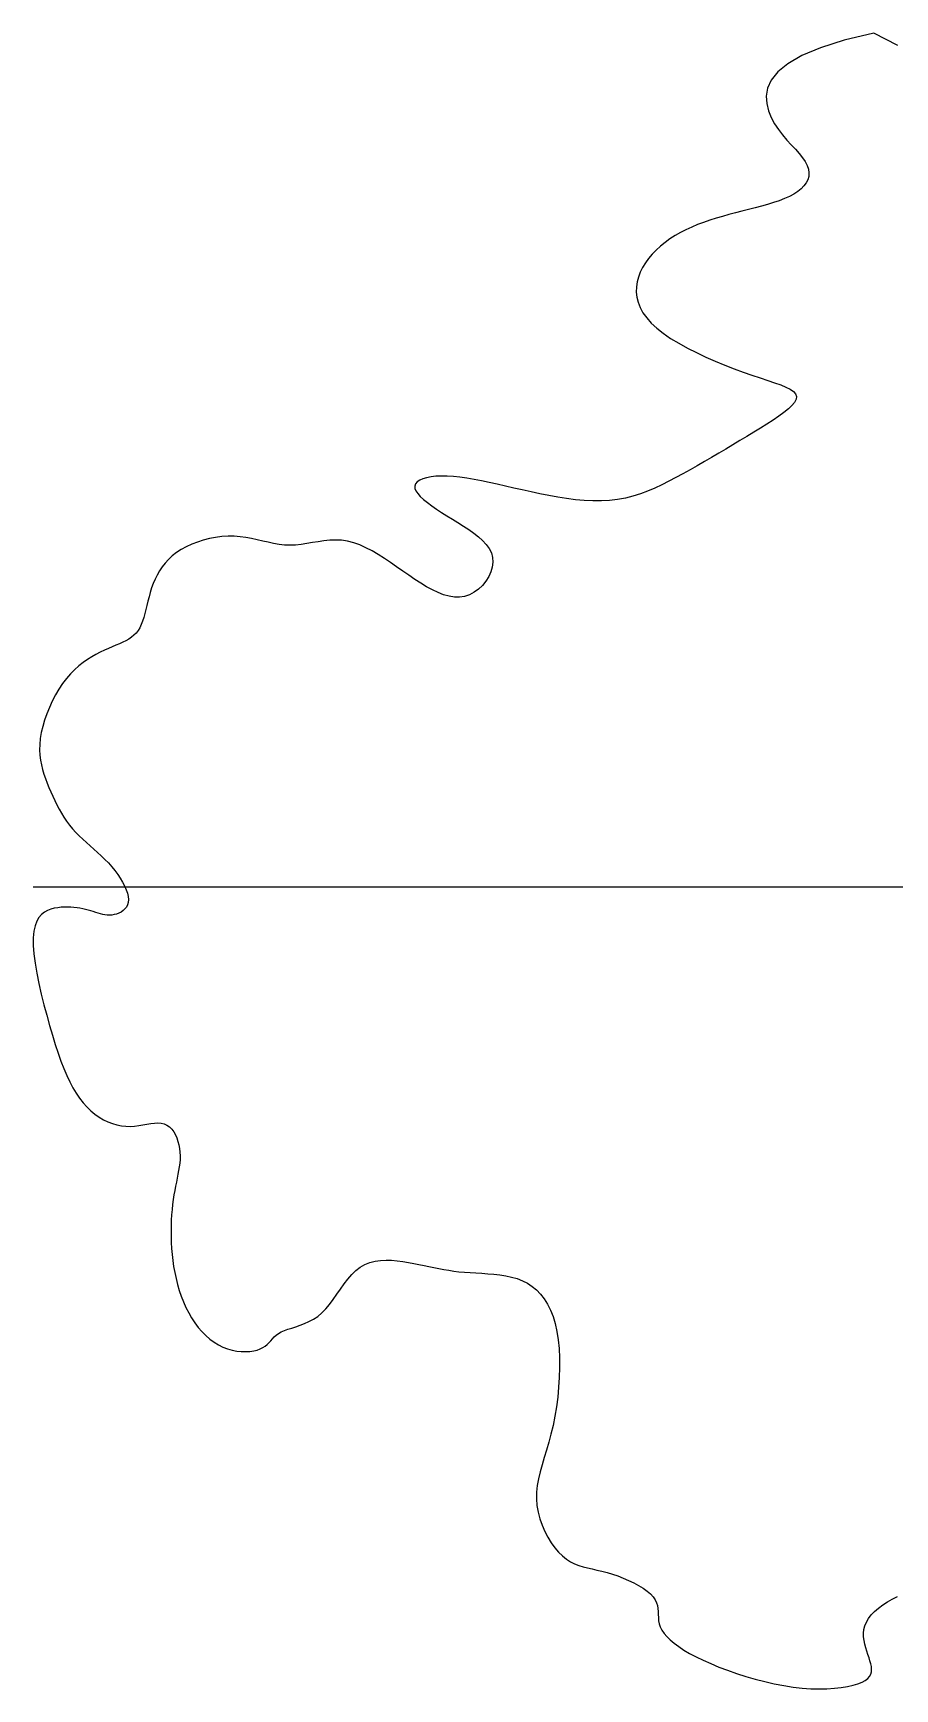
# Model space of a CAD drawing. Extents: x -5576 to 5301, y -5071 to 5410.
# Drawn here: x -5576 to -124, y -5071 to 5399 of the extents above; entities that cross this region are included whole.
import ezdxf

# ---------------------------------------------------------------- set-up
doc = ezdxf.new("R2010")
doc.units = 0
doc.layers.get('0').update_dxf_attribs({"linetype": 'CONTINUOUS'})

msp = doc.modelspace()

# ---------------------------------------------------------------- linework, layer by layer
at = {"linetype": 'CONTINUOUS'}
for p, q in [((-445, 5354.17), (-594.76, 5306.59)), ((-258.44, 5399.37), (-445, 5354.17)), ((-106.21, 5320.55), (-258.44, 5399.37)), ((-712.47, 5256.97), (-801.52, 5205.96)), ((-594.76, 5306.59), (-712.47, 5256.97)), ((-865.28, 5154.23), (-907.15, 5102.44)), ((-801.52, 5205.96), (-865.28, 5154.23)), ((-930.51, 5051.24), (-938.74, 5001.3)), ((-907.15, 5102.44), (-930.51, 5051.24)), ((-938.74, 5001.3), (-935.23, 4953.27)), ((-935.23, 4953.27), (-923.36, 4907.82)), ((-923.36, 4907.82), (-906.13, 4865.46)), ((-906.13, 4865.46), (-884.91, 4826.07)), ((-884.91, 4826.07), (-860.71, 4789.39)), ((-860.71, 4789.39), (-834.52, 4755.16)), ((-834.52, 4755.16), (-807.34, 4723.12)), ((-807.34, 4723.12), (-780.15, 4693.01)), ((-780.15, 4693.01), (-753.96, 4664.56)), ((-753.96, 4664.56), (-729.76, 4637.52)), ((-729.76, 4637.52), (-708.55, 4611.62)), ((-708.55, 4611.62), (-691.31, 4586.6)), ((-691.31, 4586.6), (-678.85, 4562.25)), ((-678.85, 4562.25), (-671.2, 4538.57)), ((-671.2, 4538.57), (-668.19, 4515.64)), ((-668.19, 4515.64), (-669.65, 4493.52)), ((-716.95, 4414.25), (-738.3, 4397.06)), ((-699.24, 4432.56), (-716.95, 4414.25)), ((-685.34, 4451.91), (-699.24, 4432.56)), ((-675.42, 4472.25), (-685.34, 4451.91)), ((-669.65, 4493.52), (-675.42, 4472.25)), ((-1009.15, 4294.5), (-1050.27, 4283.98)), ((-968.8, 4305.16), (-1009.15, 4294.5)), ((-929.58, 4316.14), (-968.8, 4305.16)), ((-891.85, 4327.58), (-929.58, 4316.14)), ((-855.97, 4339.63), (-891.85, 4327.58)), ((-822.32, 4352.46), (-855.97, 4339.63)), ((-791.25, 4366.21), (-822.32, 4352.46)), ((-763.14, 4381.04), (-791.25, 4366.21)), ((-738.3, 4397.06), (-763.14, 4381.04)), ((-1334.29, 4202.41), (-1372.4, 4188.05)), ((-1295.36, 4215.84), (-1334.29, 4202.41)), ((-1255.69, 4228.47), (-1295.36, 4215.84)), ((-1215.4, 4240.43), (-1255.69, 4228.47)), ((-1174.58, 4251.83), (-1215.4, 4240.43)), ((-1133.32, 4262.8), (-1174.58, 4251.83)), ((-1091.78, 4273.47), (-1133.32, 4262.8)), ((-1050.27, 4283.98), (-1091.78, 4273.47)), ((-1546.98, 4098.1), (-1577.91, 4075.86)), ((-1514.54, 4118.9), (-1546.98, 4098.1)), ((-1480.74, 4138.19), (-1514.54, 4118.9)), ((-1445.72, 4156.06), (-1480.74, 4138.19)), ((-1409.57, 4172.64), (-1445.72, 4156.06)), ((-1372.4, 4188.05), (-1409.57, 4172.64)), ((-1659.53, 4001.35), (-1682.37, 3974.23)), ((-1634.38, 4027.39), (-1659.53, 4001.35)), ((-1607.11, 4052.25), (-1634.38, 4027.39)), ((-1577.91, 4075.86), (-1607.11, 4052.25)), ((-1734.95, 3887.34), (-1746.52, 3856.83)), ((-1720.28, 3917.14), (-1734.95, 3887.34)), ((-1702.68, 3946.13), (-1720.28, 3917.14)), ((-1682.37, 3974.23), (-1702.68, 3946.13)), ((-1759.37, 3794.06), (-1760.08, 3761.98)), ((-1754.75, 3825.71), (-1759.37, 3794.06)), ((-1746.52, 3856.83), (-1754.75, 3825.71)), ((-1760.08, 3761.98), (-1756.58, 3729.56)), ((-1756.58, 3729.56), (-1748.58, 3696.89)), ((-1748.58, 3696.89), (-1735.76, 3664.07)), ((-1735.76, 3664.07), (-1717.85, 3631.19)), ((-1717.85, 3631.19), (-1694.53, 3598.33)), ((-1694.53, 3598.33), (-1665.51, 3565.6)), ((-1665.51, 3565.6), (-1630.49, 3533.09)), ((-1630.49, 3533.09), (-1589.37, 3500.9)), ((-1589.37, 3500.9), (-1542.85, 3469.2)), ((-1542.85, 3469.2), (-1491.82, 3438.18)), ((-1491.82, 3438.18), (-1437.18, 3408.02)), ((-1437.18, 3408.02), (-1379.82, 3378.91)), ((-1379.82, 3378.91), (-1320.64, 3351.04)), ((-1320.64, 3351.04), (-1260.53, 3324.58)), ((-1260.53, 3324.58), (-1200.39, 3299.72)), ((-1200.39, 3299.72), (-1141.1, 3276.65)), ((-1141.1, 3276.65), (-1083.58, 3255.56)), ((-1083.58, 3255.56), (-1028.64, 3236.53)), ((-1028.64, 3236.53), (-976.93, 3219.29)), ((-976.93, 3219.29), (-928.99, 3203.47)), ((-928.99, 3203.47), (-885.39, 3188.69)), ((-885.39, 3188.69), (-846.7, 3174.6)), ((-846.7, 3174.6), (-813.48, 3160.81)), ((-813.48, 3160.81), (-786.29, 3146.96)), ((-786.29, 3146.96), (-765.7, 3132.68)), ((-775.45, 3044.07), (-798.1, 3022.47)), ((-758.8, 3064.5), (-775.45, 3044.07)), ((-765.7, 3132.68), (-752.27, 3117.59)), ((-748.92, 3083.63), (-758.8, 3064.5)), ((-752.27, 3117.59), (-746.56, 3101.34)), ((-746.56, 3101.34), (-748.92, 3083.63)), ((-894.42, 2951.89), (-933.44, 2926.84)), ((-858.34, 2976.26), (-894.42, 2951.89)), ((-825.98, 2999.83), (-858.34, 2976.26)), ((-798.1, 3022.47), (-825.98, 2999.83)), ((-1060.7, 2848.86), (-1104.68, 2822.3)), ((-1017.29, 2875.2), (-1060.7, 2848.86)), ((-974.65, 2901.24), (-1017.29, 2875.2)), ((-933.44, 2926.84), (-974.65, 2901.24)), ((-1238.98, 2742.24), (-1284.22, 2715.74)), ((-1193.92, 2768.89), (-1238.98, 2742.24)), ((-1149.11, 2795.61), (-1193.92, 2768.89)), ((-1104.68, 2822.3), (-1149.11, 2795.61)), ((-1419.91, 2638.08), (-1464.81, 2613.12)), ((-1374.78, 2663.57), (-1419.91, 2638.08)), ((-1329.52, 2689.48), (-1374.78, 2663.57)), ((-1284.22, 2715.74), (-1329.52, 2689.48)), ((-3156.12, 2548.85), (-3161.33, 2535.4)), ((-3161.33, 2535.4), (-3160.93, 2520.61)), ((-3160.93, 2520.61), (-3154.73, 2504.6)), ((-3145.67, 2560.89), (-3156.12, 2548.85)), ((-3130.35, 2571.42), (-3145.67, 2560.89)), ((-3110.52, 2580.35), (-3130.35, 2571.42)), ((-3086.54, 2587.57), (-3110.52, 2580.35)), ((-3058.79, 2593.01), (-3086.54, 2587.57)), ((-3027.62, 2596.57), (-3058.79, 2593.01)), ((-2993.41, 2598.16), (-3027.62, 2596.57)), ((-2956.5, 2597.67), (-2993.41, 2598.16)), ((-2917.24, 2595.09), (-2956.5, 2597.67)), ((-2875.79, 2590.56), (-2917.24, 2595.09)), ((-2832.29, 2584.3), (-2875.79, 2590.56)), ((-2786.86, 2576.53), (-2832.29, 2584.3)), ((-2739.64, 2567.47), (-2786.86, 2576.53)), ((-2690.77, 2557.33), (-2739.64, 2567.47)), ((-2640.37, 2546.33), (-2690.77, 2557.33)), ((-2588.57, 2534.68), (-2640.37, 2546.33)), ((-2535.52, 2522.59), (-2588.57, 2534.68)), ((-2481.34, 2510.3), (-2535.52, 2522.59)), ((-1643.26, 2522.33), (-1688.54, 2503.25)), ((-1598.45, 2543.13), (-1643.26, 2522.33)), ((-1553.91, 2565.38), (-1598.45, 2543.13)), ((-1509.42, 2588.8), (-1553.91, 2565.38)), ((-1464.81, 2613.12), (-1509.42, 2588.8)), ((-3154.73, 2504.6), (-3143.12, 2487.47)), ((-3143.12, 2487.47), (-3126.67, 2469.36)), ((-3126.67, 2469.36), (-3105.95, 2450.38)), ((-3105.95, 2450.38), (-3081.51, 2430.66)), ((-3081.51, 2430.66), (-3053.92, 2410.33)), ((-3053.92, 2410.33), (-3023.75, 2389.5)), ((-2426.19, 2498.02), (-2481.34, 2510.3)), ((-2370.31, 2486.08), (-2426.19, 2498.02)), ((-2313.96, 2474.82), (-2370.31, 2486.08)), ((-2257.42, 2464.58), (-2313.96, 2474.82)), ((-2200.94, 2455.69), (-2257.42, 2464.58)), ((-2144.8, 2448.5), (-2200.94, 2455.69)), ((-2089.25, 2443.35), (-2144.8, 2448.5)), ((-2034.57, 2440.57), (-2089.25, 2443.35)), ((-1981.01, 2440.57), (-2034.57, 2440.57)), ((-1928.85, 2443.49), (-1981.01, 2440.57)), ((-1878.27, 2449.77), (-1928.85, 2443.49)), ((-1829.14, 2459.16), (-1878.27, 2449.77)), ((-1781.28, 2471.39), (-1829.14, 2459.16)), ((-1734.48, 2486.18), (-1781.28, 2471.39)), ((-1688.54, 2503.25), (-1734.48, 2486.18)), ((-3023.75, 2389.5), (-2991.56, 2368.3)), ((-2991.56, 2368.3), (-2957.9, 2346.86)), ((-2957.9, 2346.86), (-2923.35, 2325.29)), ((-2923.35, 2325.29), (-2888.49, 2303.68)), ((-2888.49, 2303.68), (-2853.96, 2281.92)), ((-4460.73, 2202.63), (-4499.29, 2192.94)), ((-4421.58, 2210.04), (-4460.73, 2202.63)), ((-4382.23, 2215.05), (-4421.58, 2210.04)), ((-4343.08, 2217.53), (-4382.23, 2215.05)), ((-4304.53, 2217.36), (-4343.08, 2217.53)), ((-4266.88, 2214.53), (-4304.53, 2217.36)), ((-4230.09, 2209.51), (-4266.88, 2214.53)), ((-4194.04, 2202.89), (-4230.09, 2209.51)), ((-4158.58, 2195.25), (-4194.04, 2202.89)), ((-2853.96, 2281.92), (-2820.42, 2259.85)), ((-2820.42, 2259.85), (-2788.54, 2237.31)), ((-2788.54, 2237.31), (-2758.98, 2214.16)), ((-2758.98, 2214.16), (-2732.4, 2190.24)), ((-4669.19, 2114.57), (-4695.91, 2093.78)), ((-4639.58, 2133.82), (-4669.19, 2114.57)), ((-4607.39, 2151.4), (-4639.58, 2133.82)), ((-4573.02, 2167.2), (-4607.39, 2151.4)), ((-4536.85, 2181.09), (-4573.02, 2167.2)), ((-4499.29, 2192.94), (-4536.85, 2181.09)), ((-4123.58, 2187.18), (-4158.58, 2195.25)), ((-4088.91, 2179.26), (-4123.58, 2187.18)), ((-4054.45, 2172.08), (-4088.91, 2179.26)), ((-4020.05, 2166.23), (-4054.45, 2172.08)), ((-3985.58, 2162.29), (-4020.05, 2166.23)), ((-3950.92, 2160.85), (-3985.58, 2162.29)), ((-3915.94, 2162.26), (-3950.92, 2160.85)), ((-3880.64, 2165.99), (-3915.94, 2162.26)), ((-3845, 2171.25), (-3880.64, 2165.99)), ((-3809.03, 2177.29), (-3845, 2171.25)), ((-3772.74, 2183.32), (-3809.03, 2177.29)), ((-3736.11, 2188.59), (-3772.74, 2183.32)), ((-3699.15, 2192.31), (-3736.11, 2188.59)), ((-3661.85, 2193.72), (-3699.15, 2192.31)), ((-3624.23, 2192.05), (-3661.85, 2193.72)), ((-3586.28, 2186.52), (-3624.23, 2192.05)), ((-3548.01, 2176.59), (-3586.28, 2186.52)), ((-3509.47, 2162.59), (-3548.01, 2176.59)), ((-3470.73, 2145.07), (-3509.47, 2162.59)), ((-3431.87, 2124.59), (-3470.73, 2145.07)), ((-3392.93, 2101.71), (-3431.87, 2124.59)), ((-3354, 2076.98), (-3392.93, 2101.71)), ((-2732.4, 2190.24), (-2709.48, 2165.4)), ((-2709.48, 2165.4), (-2690.86, 2139.47)), ((-2690.86, 2139.47), (-2677.21, 2112.31)), ((-2677.21, 2112.31), (-2669.2, 2083.77)), ((-4776.93, 1998.3), (-4791.71, 1972.12)), ((-4760.15, 2023.71), (-4776.93, 1998.3)), ((-4741.19, 2048.2), (-4760.15, 2023.71)), ((-4719.84, 2071.61), (-4741.19, 2048.2)), ((-4695.91, 2093.78), (-4719.84, 2071.61)), ((-3315.13, 2050.96), (-3354, 2076.98)), ((-3276.4, 2024.19), (-3315.13, 2050.96)), ((-3237.86, 1997.24), (-3276.4, 2024.19)), ((-3199.59, 1970.66), (-3237.86, 1997.24)), ((-2680.24, 1992.28), (-2694.04, 1962.15)), ((-2671.14, 2023.08), (-2680.24, 1992.28)), ((-2667.29, 2053.83), (-2671.14, 2023.08)), ((-2669.2, 2083.77), (-2667.29, 2053.83)), ((-4826.12, 1890.49), (-4834.94, 1862.76)), ((-4816.11, 1918.06), (-4826.12, 1890.49)), ((-4804.71, 1945.32), (-4816.11, 1918.06)), ((-4791.71, 1972.12), (-4804.71, 1945.32)), ((-3161.65, 1945), (-3199.59, 1970.66)), ((-3124.1, 1920.75), (-3161.65, 1945)), ((-3087.02, 1898.42), (-3124.1, 1920.75)), ((-3050.47, 1878.5), (-3087.02, 1898.42)), ((-2733.64, 1906.89), (-2758.38, 1883.24)), ((-2712.02, 1933.44), (-2733.64, 1906.89)), ((-2694.04, 1962.15), (-2712.02, 1933.44)), ((-4856.52, 1780.47), (-4862.96, 1754.04)), ((-4849.88, 1807.54), (-4856.52, 1780.47)), ((-4842.77, 1835.04), (-4849.88, 1807.54)), ((-4834.94, 1862.76), (-4842.77, 1835.04)), ((-3014.52, 1861.47), (-3050.47, 1878.5)), ((-2979.22, 1847.83), (-3014.52, 1861.47)), ((-2944.66, 1838.08), (-2979.22, 1847.83)), ((-2910.89, 1832.71), (-2944.66, 1838.08)), ((-2877.98, 1832.21), (-2910.89, 1832.71)), ((-2846, 1837.07), (-2877.98, 1832.21)), ((-2815.09, 1847.59), (-2846, 1837.07)), ((-2785.71, 1863.23), (-2815.09, 1847.59)), ((-2758.38, 1883.24), (-2785.71, 1863.23)), ((-4883.75, 1680.81), (-4892.05, 1659.14)), ((-4876.31, 1704), (-4883.75, 1680.81)), ((-4869.47, 1728.48), (-4876.31, 1704)), ((-4862.96, 1754.04), (-4869.47, 1728.48)), ((-4954.26, 1578.62), (-4971.25, 1567.31)), ((-4938.72, 1591.16), (-4954.26, 1578.62)), ((-4924.71, 1605.25), (-4938.72, 1591.16)), ((-4912.29, 1621.18), (-4924.71, 1605.25)), ((-4901.47, 1639.19), (-4912.29, 1621.18)), ((-4892.05, 1659.14), (-4901.47, 1639.19)), ((-5178.28, 1470.61), (-5205.39, 1455.25)), ((-5151.56, 1484.4), (-5178.28, 1470.61)), ((-5125.45, 1496.82), (-5151.56, 1484.4)), ((-5100.13, 1508.11), (-5125.45, 1496.82)), ((-5075.78, 1518.49), (-5100.13, 1508.11)), ((-5052.49, 1528.25), (-5075.78, 1518.49)), ((-5030.32, 1537.71), (-5052.49, 1528.25)), ((-5009.35, 1547.17), (-5030.32, 1537.71)), ((-4989.64, 1556.93), (-5009.35, 1547.17)), ((-4971.25, 1567.31), (-4989.64, 1556.93)), ((-5313.82, 1373.78), (-5339.94, 1347.32)), ((-5287.11, 1397.59), (-5313.82, 1373.78)), ((-5260, 1418.96), (-5287.11, 1397.59)), ((-5232.69, 1438.11), (-5260, 1418.96)), ((-5205.39, 1455.25), (-5232.69, 1438.11)), ((-5389.59, 1285.71), (-5412.73, 1250.83)), ((-5365.26, 1318), (-5389.59, 1285.71)), ((-5339.94, 1347.32), (-5365.26, 1318)), ((-5454.62, 1175.27), (-5472.99, 1135.57)), ((-5434.47, 1213.85), (-5454.62, 1175.27)), ((-5412.73, 1250.83), (-5434.47, 1213.85)), ((-5503.55, 1054.83), (-5515.35, 1014.76)), ((-5489.36, 1095.26), (-5503.55, 1054.83)), ((-5472.99, 1135.57), (-5489.36, 1095.26)), ((-5524.57, 975.56), (-5531, 937.71)), ((-5515.35, 1014.76), (-5524.57, 975.56)), ((-5534.52, 901.6), (-5535.33, 867.16)), ((-5535.33, 867.16), (-5533.68, 834.19)), ((-5531, 937.71), (-5534.52, 901.6)), ((-5533.68, 834.19), (-5529.85, 802.52)), ((-5529.85, 802.52), (-5524.09, 771.96)), ((-5524.09, 771.96), (-5516.68, 742.32)), ((-5516.68, 742.32), (-5507.87, 713.43)), ((-5507.87, 713.43), (-5497.94, 685.08)), ((-5497.94, 685.08), (-5487.14, 657.11)), ((-5487.14, 657.11), (-5475.75, 629.33)), ((-5475.75, 629.33), (-5463.96, 601.59)), ((-5463.96, 601.59), (-5451.75, 573.95)), ((-5451.75, 573.95), (-5439, 546.49)), ((-5439, 546.49), (-5425.62, 519.31)), ((-5425.62, 519.31), (-5411.52, 492.5)), ((-5411.52, 492.5), (-5396.59, 466.16)), ((-5396.59, 466.16), (-5380.73, 440.36)), ((-5380.73, 440.36), (-5363.84, 415.22)), ((-5363.84, 415.22), (-5345.83, 390.82)), ((-5345.83, 390.82), (-5326.59, 367.25)), ((-5326.59, 367.25), (-5306.08, 344.55)), ((-5306.08, 344.55), (-5284.48, 322.6)), ((-5284.48, 322.6), (-5262.01, 301.2)), ((-5262.01, 301.2), (-5238.92, 280.17)), ((-5238.92, 280.17), (-5215.43, 259.32)), ((-5215.43, 259.32), (-5191.77, 238.48)), ((-5191.77, 238.48), (-5168.18, 217.45)), ((-5168.18, 217.45), (-5144.89, 196.04)), ((-5144.89, 196.04), (-5122.13, 174.09)), ((-5122.13, 174.09), (-5100.13, 151.39)), ((-5100.13, 151.39), (-5079.12, 127.84)), ((-5079.12, 127.84), (-5059.34, 103.65)), ((-5576.18, 0), (5300.52, 0)), ((-5059.34, 103.65), (-5041.01, 79.08)), ((-5041.01, 79.08), (-5024.38, 54.42)), ((-5024.38, 54.42), (-5009.67, 29.95)), ((-5009.67, 29.95), (-4997.11, 5.94)), ((-4997.11, 5.94), (-4986.94, -17.33)), ((-4986.94, -17.33), (-4979.39, -39.58)), ((-4979.39, -39.58), (-4974.69, -60.53)), ((-4974.66, -97.49), (-4979.21, -113.26)), ((-4974.69, -60.53), (-4973.07, -79.91)), ((-4973.07, -79.91), (-4974.66, -97.49)), ((-5539.04, -193.09), (-5552.92, -216.59)), ((-5522.71, -174.34), (-5539.04, -193.09)), ((-5504.39, -159.75), (-5522.71, -174.34)), ((-5484.54, -148.74), (-5504.39, -159.75)), ((-5463.64, -140.72), (-5484.54, -148.74)), ((-5442.13, -135.11), (-5463.64, -140.72)), ((-5420.5, -131.31), (-5442.13, -135.11)), ((-5399.12, -128.82), (-5420.5, -131.31)), ((-5378.11, -127.48), (-5399.12, -128.82)), ((-5357.49, -127.19), (-5378.11, -127.48)), ((-5337.31, -127.85), (-5357.49, -127.19)), ((-5317.59, -129.37), (-5337.31, -127.85)), ((-5298.37, -131.66), (-5317.59, -129.37)), ((-5279.68, -134.64), (-5298.37, -131.66)), ((-5261.56, -138.19), (-5279.68, -134.64)), ((-5244.03, -142.25), (-5261.56, -138.19)), ((-5227.13, -146.7), (-5244.03, -142.25)), ((-5210.88, -151.45), (-5227.13, -146.7)), ((-5195.19, -156.32), (-5210.88, -151.45)), ((-5179.96, -161.12), (-5195.19, -156.32)), ((-5165.1, -165.69), (-5179.96, -161.12)), ((-5150.51, -169.82), (-5165.1, -165.69)), ((-5136.08, -173.34), (-5150.51, -169.82)), ((-5121.72, -176.05), (-5136.08, -173.34)), ((-5107.32, -177.78), (-5121.72, -176.05)), ((-5092.79, -178.34), (-5107.32, -177.78)), ((-5078.03, -177.54), (-5092.79, -178.34)), ((-5063.01, -175.22), (-5078.03, -177.54)), ((-5048.02, -171.33), (-5063.01, -175.22)), ((-5033.43, -165.84), (-5048.02, -171.33)), ((-5019.61, -158.72), (-5033.43, -165.84)), ((-5006.91, -149.93), (-5019.61, -158.72)), ((-4995.7, -139.44), (-5006.91, -149.93)), ((-4986.34, -127.23), (-4995.7, -139.44)), ((-4979.21, -113.26), (-4986.34, -127.23)), ((-5571.46, -280.18), (-5575.2, -321.44)), ((-5563.88, -245.42), (-5571.46, -280.18)), ((-5552.92, -216.59), (-5563.88, -245.42)), ((-5575.2, -321.44), (-5574.78, -369.51)), ((-5574.78, -369.51), (-5570.51, -423.57)), ((-5570.51, -423.57), (-5562.87, -482.49)), ((-5562.87, -482.49), (-5552.3, -545.18)), ((-5552.3, -545.18), (-5539.29, -610.53)), ((-5539.29, -610.53), (-5524.28, -677.41)), ((-5524.28, -677.41), (-5507.75, -744.73)), ((-5507.75, -744.73), (-5490.16, -811.37)), ((-5490.16, -811.37), (-5471.97, -876.22)), ((-5471.97, -876.22), (-5453.65, -938.17)), ((-5453.65, -938.17), (-5435.55, -996.33)), ((-5435.55, -996.33), (-5417.62, -1050.63)), ((-5417.62, -1050.63), (-5399.69, -1101.23)), ((-5399.69, -1101.23), (-5381.6, -1148.29)), ((-5381.6, -1148.29), (-5363.17, -1191.95)), ((-5363.17, -1191.95), (-5344.25, -1232.38)), ((-5344.25, -1232.38), (-5324.67, -1269.72)), ((-5324.67, -1269.72), (-5304.26, -1304.13)), ((-5304.26, -1304.13), (-5282.85, -1335.76)), ((-5282.85, -1335.76), (-5260.28, -1364.77)), ((-5260.28, -1364.77), (-5236.45, -1391.29)), ((-5236.45, -1391.29), (-5211.45, -1415.3)), ((-5211.45, -1415.3), (-5185.47, -1436.79)), ((-5185.47, -1436.79), (-5158.65, -1455.72)), ((-5158.65, -1455.72), (-5131.17, -1472.05)), ((-5131.17, -1472.05), (-5103.19, -1485.76)), ((-5103.19, -1485.76), (-5074.89, -1496.83)), ((-5074.89, -1496.83), (-5046.41, -1505.2)), ((-5046.41, -1505.2), (-5017.94, -1510.87)), ((-5017.94, -1510.87), (-4989.62, -1513.79)), ((-4989.62, -1513.79), (-4961.64, -1514.05)), ((-4961.64, -1514.05), (-4934.12, -1512.18)), ((-4934.12, -1512.18), (-4907.19, -1508.84)), ((-4907.19, -1508.84), (-4880.99, -1504.66)), ((-4880.99, -1504.66), (-4855.66, -1500.29)), ((-4855.66, -1500.29), (-4831.31, -1496.39)), ((-4831.31, -1496.39), (-4808.1, -1493.6)), ((-4808.1, -1493.6), (-4786.14, -1492.57)), ((-4786.14, -1492.57), (-4765.58, -1493.94)), ((-4765.58, -1493.94), (-4746.54, -1498.36)), ((-4746.54, -1498.36), (-4729.13, -1506.31)), ((-4729.13, -1506.31), (-4713.39, -1517.57)), ((-4713.39, -1517.57), (-4699.3, -1531.71)), ((-4699.3, -1531.71), (-4686.87, -1548.36)), ((-4686.87, -1548.36), (-4676.09, -1567.1)), ((-4676.09, -1567.1), (-4666.98, -1587.54)), ((-4666.98, -1587.54), (-4659.52, -1609.28)), ((-4659.52, -1609.28), (-4653.72, -1631.9)), ((-4653.72, -1631.9), (-4649.57, -1655.02)), ((-4649.57, -1655.02), (-4647.09, -1678.24)), ((-4651.59, -1769.91), (-4655.37, -1793.21)), ((-4648.68, -1746.91), (-4651.59, -1769.91)), ((-4646.82, -1724.07), (-4648.68, -1746.91)), ((-4647.09, -1678.24), (-4646.22, -1701.23)), ((-4646.22, -1701.23), (-4646.82, -1724.07)), ((-4669.89, -1866.52), (-4675.13, -1892.6)), ((-4664.72, -1841.36), (-4669.89, -1866.52)), ((-4659.81, -1816.98), (-4664.72, -1841.36)), ((-4655.37, -1793.21), (-4659.81, -1816.98)), ((-4689.43, -1977.66), (-4693.36, -2008.3)), ((-4685.03, -1948.12), (-4689.43, -1977.66)), ((-4680.24, -1919.76), (-4685.03, -1948.12)), ((-4675.13, -1892.6), (-4680.24, -1919.76)), ((-4699.57, -2072.67), (-4701.72, -2106.27)), ((-4696.77, -2039.99), (-4699.57, -2072.67)), ((-4693.36, -2008.3), (-4696.77, -2039.99)), ((-4703.13, -2140.74), (-4703.75, -2176.01)), ((-4703.75, -2176.01), (-4703.51, -2212.02)), ((-4701.72, -2106.27), (-4703.13, -2140.74)), ((-4703.51, -2212.02), (-4702.34, -2248.71)), ((-4702.34, -2248.71), (-4700.17, -2285.99)), ((-4700.17, -2285.99), (-4696.94, -2323.74)), ((-4696.94, -2323.74), (-4692.59, -2361.79)), ((-4692.59, -2361.79), (-4687.04, -2400)), ((-4687.04, -2400), (-4680.24, -2438.21)), ((-3534.65, -2425.21), (-3506.86, -2403.65)), ((-3506.86, -2403.65), (-3477.07, -2386.87)), ((-3477.07, -2386.87), (-3445.5, -2374.6)), ((-3445.5, -2374.6), (-3412.48, -2366.37)), ((-3412.48, -2366.37), (-3378.33, -2361.69)), ((-3378.33, -2361.69), (-3343.38, -2360.07)), ((-3343.38, -2360.07), (-3307.96, -2361.03)), ((-3307.96, -2361.03), (-3272.39, -2364.07)), ((-3272.39, -2364.07), (-3237.01, -2368.72)), ((-3237.01, -2368.72), (-3202.14, -2374.49)), ((-3202.14, -2374.49), (-3168.1, -2380.89)), ((-3168.1, -2380.89), (-3135.13, -2387.5)), ((-3135.13, -2387.5), (-3103.07, -2394.15)), ((-3103.07, -2394.15), (-3071.65, -2400.74)), ((-3071.65, -2400.74), (-3040.6, -2407.18)), ((-3040.6, -2407.18), (-3009.67, -2413.35)), ((-4680.24, -2438.21), (-4672.1, -2476.27)), ((-4672.1, -2476.27), (-4662.58, -2514.01)), ((-3631.91, -2543.27), (-3608.96, -2510.81)), ((-3608.96, -2510.81), (-3585.34, -2479.7)), ((-3585.34, -2479.7), (-3560.69, -2450.87)), ((-3560.69, -2450.87), (-3534.65, -2425.21)), ((-3009.67, -2413.35), (-2978.6, -2419.16)), ((-2978.6, -2419.16), (-2947.12, -2424.5)), ((-2947.12, -2424.5), (-2914.96, -2429.28)), ((-2914.96, -2429.28), (-2881.88, -2433.38)), ((-2881.88, -2433.38), (-2847.6, -2436.71)), ((-2847.6, -2436.71), (-2811.96, -2439.26)), ((-2811.96, -2439.26), (-2775.21, -2441.34)), ((-2775.21, -2441.34), (-2737.66, -2443.35)), ((-2737.66, -2443.35), (-2699.67, -2445.72)), ((-2699.67, -2445.72), (-2661.55, -2448.85)), ((-2661.55, -2448.85), (-2623.66, -2453.14)), ((-2623.66, -2453.14), (-2586.32, -2459.01)), ((-2586.32, -2459.01), (-2549.87, -2466.85)), ((-2549.87, -2466.85), (-2514.64, -2477.08)), ((-2514.64, -2477.08), (-2480.97, -2490.11)), ((-2480.97, -2490.11), (-2449.15, -2506.29)), ((-2449.15, -2506.29), (-2419.32, -2525.76)), ((-4662.58, -2514.01), (-4651.59, -2551.3)), ((-4651.59, -2551.3), (-4639.08, -2587.96)), ((-4639.08, -2587.96), (-4624.98, -2623.86)), ((-3700.36, -2639.69), (-3677.25, -2608.62)), ((-3677.25, -2608.62), (-3654.56, -2576.18)), ((-3654.56, -2576.18), (-3631.91, -2543.27)), ((-2419.32, -2525.76), (-2391.55, -2548.61)), ((-2391.55, -2548.61), (-2365.94, -2574.93)), ((-2365.94, -2574.93), (-2342.57, -2604.8)), ((-2342.57, -2604.8), (-2321.54, -2638.31)), ((-4624.98, -2623.86), (-4609.25, -2658.82)), ((-4609.25, -2658.82), (-4591.92, -2692.64)), ((-4591.92, -2692.64), (-4573.07, -2725.1)), ((-3803.02, -2733.84), (-3775.61, -2715.72)), ((-3775.61, -2715.72), (-3749.24, -2694.03)), ((-3749.24, -2694.03), (-3724.24, -2668.46)), ((-3724.24, -2668.46), (-3700.36, -2639.69)), ((-2321.54, -2638.31), (-2302.92, -2675.55)), ((-2302.92, -2675.55), (-2286.81, -2716.6)), ((-2286.81, -2716.6), (-2273.29, -2761.56)), ((-4573.07, -2725.1), (-4552.76, -2756)), ((-4552.76, -2756), (-4531.06, -2785.1)), ((-4531.06, -2785.1), (-4508.03, -2812.2)), ((-4508.03, -2812.2), (-4483.74, -2837.08)), ((-4037.46, -2834.64), (-4023.01, -2823.87)), ((-4023.01, -2823.87), (-4006.17, -2814.04)), ((-4006.17, -2814.04), (-3986.52, -2805.32)), ((-3986.52, -2805.32), (-3964.33, -2797.29)), ((-3964.33, -2797.29), (-3940.06, -2789.43)), ((-3940.06, -2789.43), (-3914.14, -2781.2)), ((-3914.14, -2781.2), (-3887.03, -2772.05)), ((-3887.03, -2772.05), (-3859.18, -2761.47)), ((-3859.18, -2761.47), (-3831.02, -2748.91)), ((-3831.02, -2748.91), (-3803.02, -2733.84)), ((-2273.29, -2761.56), (-2262.45, -2810.5)), ((-2262.45, -2810.5), (-2254.35, -2863.39)), ((-4483.74, -2837.08), (-4458.26, -2859.52)), ((-4458.26, -2859.52), (-4431.65, -2879.32)), ((-4431.65, -2879.32), (-4403.98, -2896.24)), ((-4403.98, -2896.24), (-4375.37, -2910.14)), ((-4375.37, -2910.14), (-4346.16, -2921.11)), ((-4346.16, -2921.11), (-4316.76, -2929.31)), ((-4316.76, -2929.31), (-4287.55, -2934.89)), ((-4180.68, -2934.07), (-4158.43, -2928.86)), ((-4158.43, -2928.86), (-4138.77, -2921.95)), ((-4138.77, -2921.95), (-4121.93, -2913.51)), ((-4121.93, -2913.51), (-4107.48, -2903.82)), ((-4107.48, -2903.82), (-4094.82, -2893.14)), ((-4094.82, -2893.14), (-4083.35, -2881.75)), ((-4083.35, -2881.75), (-4072.47, -2869.93)), ((-4072.47, -2869.93), (-4061.6, -2857.95)), ((-4061.6, -2857.95), (-4050.13, -2846.09)), ((-4050.13, -2846.09), (-4037.46, -2834.64)), ((-2254.35, -2863.39), (-2248.89, -2919.65)), ((-2248.89, -2919.65), (-2245.98, -2978.55)), ((-4287.55, -2934.89), (-4258.94, -2938)), ((-4258.94, -2938), (-4231.33, -2938.8)), ((-4231.33, -2938.8), (-4205.11, -2937.44)), ((-4205.11, -2937.44), (-4180.68, -2934.07)), ((-2245.98, -2978.55), (-2245.48, -3039.39)), ((-2247.29, -3101.46), (-2251.29, -3164.03)), ((-2245.48, -3039.39), (-2247.29, -3101.46)), ((-2257.36, -3226.41), (-2265.39, -3287.86)), ((-2251.29, -3164.03), (-2257.36, -3226.41)), ((-2275.26, -3347.68), (-2286.86, -3405.16)), ((-2265.39, -3287.86), (-2275.26, -3347.68)), ((-2286.86, -3405.16), (-2299.99, -3459.75)), ((-2314.13, -3511.63), (-2328.69, -3561.12)), ((-2299.99, -3459.75), (-2314.13, -3511.63)), ((-2356.65, -3654.32), (-2368.86, -3698.71)), ((-2343.06, -3608.58), (-2356.65, -3654.32)), ((-2328.69, -3561.12), (-2343.06, -3608.58)), ((-2379.1, -3742.06), (-2386.76, -3784.73)), ((-2368.86, -3698.71), (-2379.1, -3742.06)), ((-2391.25, -3827.05), (-2391.97, -3869.36)), ((-2391.97, -3869.36), (-2388.48, -3911.86)), ((-2386.76, -3784.73), (-2391.25, -3827.05)), ((-2388.48, -3911.86), (-2381.04, -3954.22)), ((-2381.04, -3954.22), (-2370.03, -3995.95)), ((-2370.03, -3995.95), (-2355.87, -4036.6)), ((-2355.87, -4036.6), (-2338.95, -4075.68)), ((-2338.95, -4075.68), (-2319.68, -4112.72)), ((-2319.68, -4112.72), (-2298.47, -4147.24)), ((-2298.47, -4147.24), (-2275.71, -4178.79)), ((-2275.71, -4178.79), (-2251.82, -4206.87)), ((-2251.82, -4206.87), (-2227.19, -4231.02)), ((-2227.19, -4231.02), (-2202.14, -4250.95)), ((-2202.14, -4250.95), (-2176.67, -4267.1)), ((-2176.67, -4267.1), (-2150.66, -4280.09)), ((-2150.66, -4280.09), (-2124.02, -4290.56)), ((-2124.02, -4290.56), (-2096.66, -4299.12)), ((-2096.66, -4299.12), (-2068.46, -4306.41)), ((-2068.46, -4306.41), (-2039.34, -4313.04)), ((-2039.34, -4313.04), (-2009.19, -4319.65)), ((-2009.19, -4319.65), (-1977.91, -4326.85)), ((-1977.91, -4326.85), (-1945.41, -4335.28)), ((-1945.41, -4335.28), (-1911.7, -4345.43)), ((-1911.7, -4345.43), (-1877.29, -4357.24)), ((-1877.29, -4357.24), (-1842.82, -4370.53)), ((-1842.82, -4370.53), (-1808.91, -4385.12)), ((-1808.91, -4385.12), (-1776.2, -4400.81)), ((-1776.2, -4400.81), (-1745.31, -4417.43)), ((-1745.31, -4417.43), (-1716.87, -4434.79)), ((-1716.87, -4434.79), (-1691.51, -4452.71)), ((-1691.51, -4452.71), (-1669.87, -4471)), ((-1669.87, -4471), (-1652.57, -4489.47)), ((-1652.57, -4489.47), (-1640, -4507.97)), ((-140.49, -4503.24), (-107.78, -4486.77)), ((-1640, -4507.97), (-1631.53, -4526.51)), ((-1631.53, -4526.51), (-1626.32, -4545.11)), ((-1626.32, -4545.11), (-1623.49, -4563.8)), ((-1623.49, -4563.8), (-1622.19, -4582.62)), ((-1622.19, -4582.62), (-1621.55, -4601.59)), ((-1621.55, -4601.59), (-1620.71, -4620.74)), ((-290.86, -4625.8), (-273.26, -4603.32)), ((-273.26, -4603.32), (-252.14, -4581.45)), ((-252.14, -4581.45), (-227.91, -4560.36)), ((-227.91, -4560.36), (-200.96, -4540.19)), ((-200.96, -4540.19), (-171.69, -4521.1)), ((-171.69, -4521.1), (-140.49, -4503.24)), ((-1620.71, -4620.74), (-1618.81, -4640.11)), ((-1618.81, -4640.11), (-1614.99, -4659.73)), ((-1614.99, -4659.73), (-1608.39, -4679.62)), ((-1608.39, -4679.62), (-1598.28, -4699.81)), ((-1598.28, -4699.81), (-1584.49, -4720.27)), ((-322.2, -4718.95), (-319.8, -4695.45)), ((-319.8, -4695.45), (-314.08, -4672)), ((-314.08, -4672), (-304.55, -4648.75)), ((-304.55, -4648.75), (-290.86, -4625.8)), ((-1584.49, -4720.27), (-1566.99, -4740.99)), ((-1566.99, -4740.99), (-1545.74, -4761.92)), ((-1545.74, -4761.92), (-1520.71, -4783.03)), ((-1520.71, -4783.03), (-1491.88, -4804.3)), ((-1491.88, -4804.3), (-1459.19, -4825.69)), ((-321.79, -4742.4), (-322.2, -4718.95)), ((-319.05, -4765.66), (-321.79, -4742.4)), ((-314.5, -4788.61), (-319.05, -4765.66)), ((-308.61, -4811.14), (-314.5, -4788.61)), ((-301.9, -4833.1), (-308.61, -4811.14)), ((-1459.19, -4825.69), (-1422.63, -4847.18)), ((-1422.63, -4847.18), (-1382.15, -4868.73)), ((-1382.15, -4868.73), (-1337.73, -4890.31)), ((-1337.73, -4890.31), (-1289.43, -4911.85)), ((-1289.43, -4911.85), (-1237.71, -4933.11)), ((-294.85, -4854.39), (-301.9, -4833.1)), ((-287.97, -4874.88), (-294.85, -4854.39)), ((-281.75, -4894.47), (-287.97, -4874.88)), ((-276.66, -4913.12), (-281.75, -4894.47)), ((-273.16, -4930.86), (-276.66, -4913.12)), ((-1237.71, -4933.11), (-1183.14, -4953.82)), ((-1183.14, -4953.82), (-1126.29, -4973.7)), ((-1126.29, -4973.7), (-1067.71, -4992.46)), ((-1067.71, -4992.46), (-1007.96, -5009.84)), ((-1007.96, -5009.84), (-947.62, -5025.56)), ((-947.62, -5025.56), (-887.25, -5039.33)), ((-332.18, -5029.1), (-311.54, -5017.84)), ((-311.54, -5017.84), (-295.75, -5005.66)), ((-295.75, -5005.66), (-284.34, -4992.55)), ((-284.34, -4992.55), (-276.84, -4978.51)), ((-276.84, -4978.51), (-272.78, -4963.55)), ((-271.71, -4947.67), (-273.16, -4930.86)), ((-272.78, -4963.55), (-271.71, -4947.67)), ((-887.25, -5039.33), (-827.41, -5050.88)), ((-827.41, -5050.88), (-768.66, -5059.94)), ((-768.66, -5059.94), (-711.54, -5066.29)), ((-711.54, -5066.29), (-656.43, -5070.06)), ((-656.43, -5070.06), (-603.72, -5071.41)), ((-603.72, -5071.41), (-553.76, -5070.55)), ((-553.76, -5070.55), (-506.91, -5067.65)), ((-506.91, -5067.65), (-463.54, -5062.9)), ((-463.54, -5062.9), (-424.02, -5056.49)), ((-424.02, -5056.49), (-388.71, -5048.59)), ((-388.71, -5048.59), (-357.97, -5039.4)), ((-357.97, -5039.4), (-332.18, -5029.1))]:
    msp.add_line(p, q, dxfattribs=at)

doc.saveas('drawing.dxf')
